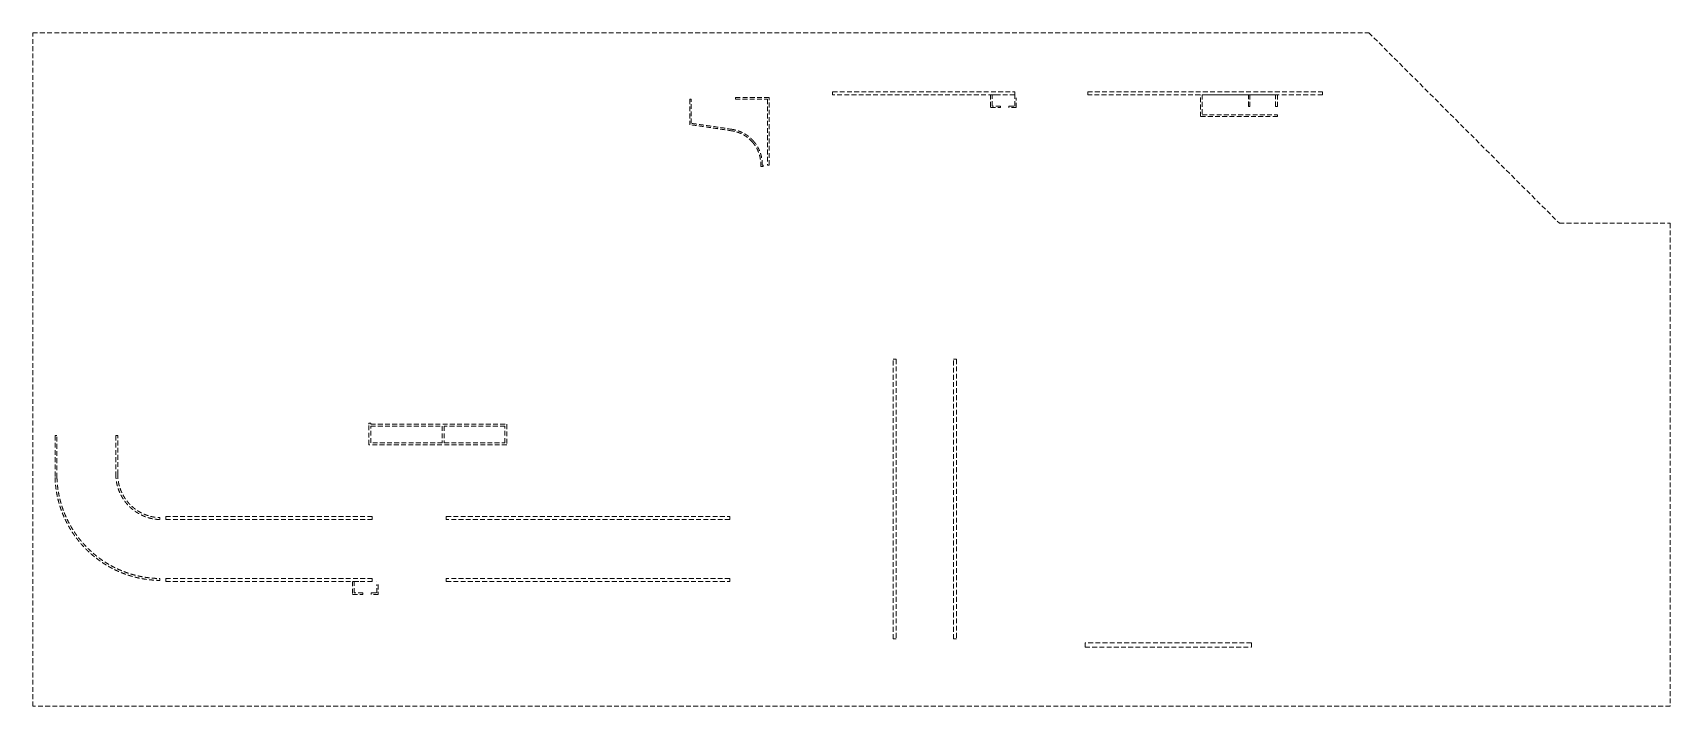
# Model space of a CAD drawing. Header units: millimetres. Extents: x 400 to 217000, y 400 to 89500.
import ezdxf

# ---------------------------------------------------------------- set-up
doc = ezdxf.new("R2010")
doc.units = ezdxf.units.MM
doc.header["$MEASUREMENT"] = 0
doc.linetypes.add('HIDDEN2', pattern=[4.7625, 3.175, -1.5875])
doc.layers.add('NDC_S_HIDDEN', color=8, linetype='HIDDEN2', lineweight=13)

msp = doc.modelspace()

# ---------------------------------------------------------------- linework, layer by layer
at = {"layer": 'NDC_S_HIDDEN', "color": 4, "ltscale": 200}
for p, q in [((130500, 79600), (130500, 80909)), ((3600, 36200), (3350, 36200)), ((3350, 36200), (3350, 30663)), ((3600, 30660), (3600, 36200)), ((17200, 17300), (17200, 17050)), ((45900, 15400), (45900, 16500))]:
    msp.add_line(p, q, dxfattribs=at)
at = {"layer": 'NDC_S_HIDDEN', "ltscale": 200}
for p, q in [((87300, 77540), (87300, 77540)), ((87500, 77540), (87500, 77513))]:
    msp.add_line(p, q, dxfattribs=at)
for points in [[(217000, 400), (400, 400), (400, 89500), (177132, 89500), (202332, 64300), (217000, 64300)], [(45900, 16900), (45900, 16900)]]:
    msp.add_lwpolyline(points, close=True, dxfattribs=at)
at = {"layer": 'NDC_S_HIDDEN', "color": 4, "ltscale": 200}
msp.add_lwpolyline([(87500, 77513), (87500, 80700), (87300, 80700), (87300, 77338, -0.0066598), (92912, 76515, -0.178332), (95625, 74991, -0.1939336), (96692, 71800), (97000, 71800), (97000, 72000), (96899, 72000, 0.1822456), (95777, 75120, 0.178332), (92944, 76712, 0.0064543)], format="xyb", close=True, dxfattribs=at)
for points in [[(93350, 80950), (93350, 80700), (97600, 80700), (97600, 72000), (97800, 72000), (97800, 80950)], [(130300, 81300), (106200, 81300), (106200, 81700), (130300, 81700)], [(171000, 81300), (139950, 81300), (139950, 81700), (171000, 81700)], [(114600, 9300), (114200, 9300), (114200, 46300), (114600, 46300)], [(122200, 46300), (122600, 46300), (122600, 9300), (122200, 9300)], [(44850, 37700), (44850, 37850), (45100, 37850), (45100, 37700), (63100, 37700), (63100, 35000), (44850, 35000)], [(54575, 35250), (45100, 35250), (45100, 37450), (54575, 37450)], [(54825, 35250), (62850, 35250), (62850, 37450), (54825, 37450)], [(18000, 25100), (45300, 25100), (45300, 25500), (18000, 25500)], [(55100, 25500), (92600, 25500), (92600, 25100), (55100, 25100)], [(18000, 17300), (45300, 17300), (45300, 16900), (18000, 16900)], [(92600, 17300), (55100, 17300), (55100, 16900), (92600, 16900)], [(139600, 8200), (161600, 8200), (161600, 8800), (139600, 8800)]]:
    msp.add_lwpolyline(points, close=True, dxfattribs=at)
for points in [[(127100, 81300), (127100, 79600), (128425, 79600), (128425, 79800), (127300, 79800), (127300, 81300), (128425, 81300)], [(130500, 79600), (129525, 79600), (129525, 79800), (130300, 79800), (130300, 81300), (129525, 81300)], [(165050, 81300), (165050, 79750), (164800, 79750), (164800, 81300), (161400, 81300), (161400, 79750), (161200, 79750), (161200, 81300), (155100, 81300), (155100, 78650), (165050, 78650), (165050, 78400), (154850, 78400), (154850, 81300)], [(42700, 16900), (42700, 15200), (44075, 15200), (44075, 15400), (42900, 15400), (42900, 16900), (44075, 16900)], [(46100, 16500), (46100, 15200), (45175, 15200), (45175, 15400), (45900, 15400)]]:
    msp.add_lwpolyline(points, dxfattribs=at)
msp.add_lwpolyline([(17202, 25350, -0.4043662), (11639, 31100), (11639, 36200), (11389, 36200), (11389, 31100, 0.404686), (17200, 25100), (17202, 25350)], format="xyb", dxfattribs=at)
at = {"layer": 'NDC_S_HIDDEN', "ltscale": 200}
msp.add_lwpolyline([(45300, 16900), (45175, 16900)], dxfattribs=at)
at = {"layer": 'NDC_S_HIDDEN', "color": 4, "ltscale": 200}
for radius, end in [(14066, 269.15238), (13816, 269.13704)]:
    msp.add_arc((17408, 31114), radius, 181.88207, end, dxfattribs=at)

doc.saveas('drawing.dxf')
